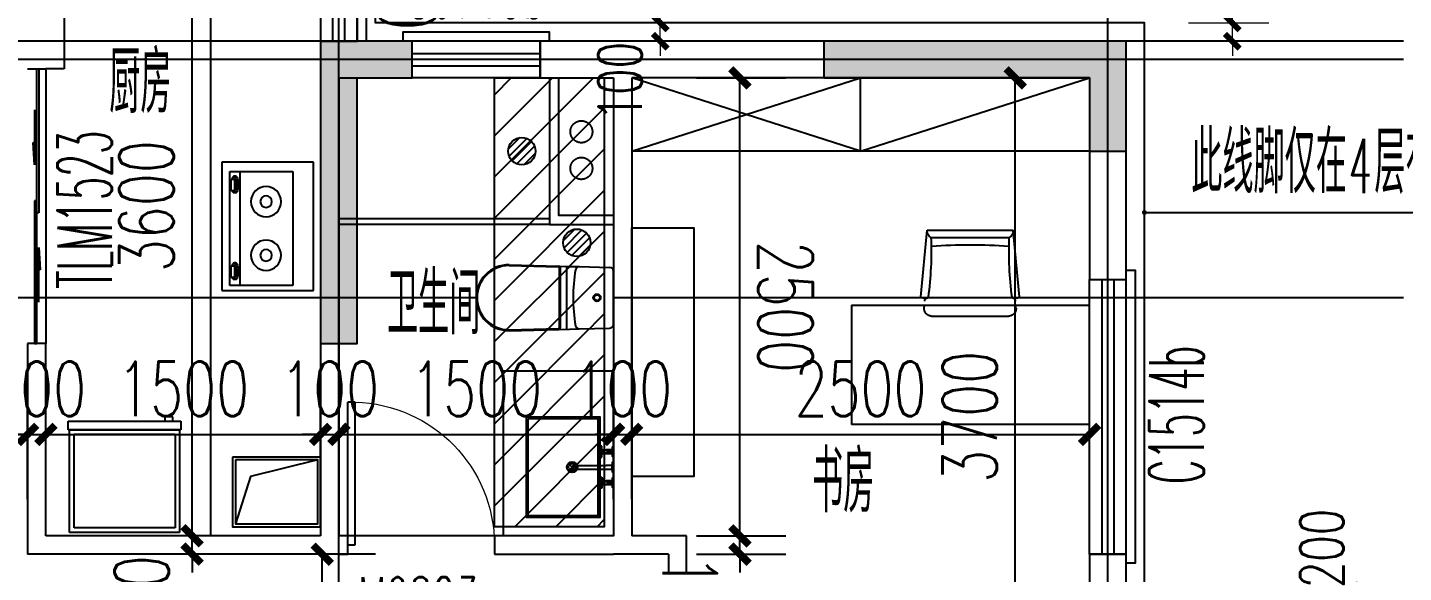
# Model space of a CAD drawing. Extents: x -129588 to 17450, y 1144 to 109436.
# Drawn here: x -2014 to 5501, y 80998 to 83973 of the extents above; entities that cross this region are included whole.
import ezdxf

# ---------------------------------------------------------------- set-up
doc = ezdxf.new("R2010")
doc.units = 0
doc.header["$LTSCALE"] = 1000
doc.header["$MEASUREMENT"] = 0
doc.linetypes.add('DASH', pattern=[0.35, 0.25, -0.1])
doc.linetypes.add('PS', pattern=[3200, 1500, -200, 1500])
for name, color, linetype, plot in [('A-area(算全面积)', 21, 'Continuous', False), ('A-area(算半面积)', 23, 'Continuous', False), ('A-FUR', 8, 'Continuous', False)]:
    doc.layers.add(name, color=color, linetype=linetype, plot=plot)
for name, color, linetype in [('A-Lvtry', 5, 'Continuous'), ('A-烟气道', 105, 'Continuous'), ('A-第三道尺寸线', 105, 'Continuous'), ('A-线脚看线', 9, 'Continuous'), ('A-降板区域', 251, 'Continuous'), ('DIM_LEAD', 3, 'Continuous'), ('DOTE', 16, 'Continuous'), ('NL', 5, 'Continuous'), ('PS', 6, 'PS'), ('PUB_HATCH', 8, 'Continuous'), ('PUB_TEXT', 7, 'Continuous'), ('WALL', 2, 'Continuous'), ('WINDOW', 4, 'Continuous'), ('WINDOW_TEXT', 7, 'Continuous'), ('剪力墙', 6, 'Continuous')]:
    doc.layers.add(name, color=color, linetype=linetype)
doc.layers.add('A-第四道尺寸线(线脚尺寸)', color=105, linetype='Continuous', lineweight=5)
doc.styles.add('_TCH_DIM', font='SIMPLEX.shx', dxfattribs={"width": 0.7, "bigfont": 'GBCBIG.shx'})
doc.styles.add('_TCH_DIM_T3', font='SIMPLEX.shx', dxfattribs={"width": 0.705882, "bigfont": 'GBCBIG.shx'})
doc.styles.add('_TCH_WINDOW', font='SIMPLEX.shx', dxfattribs={"width": 0.7, "height": 3.5, "bigfont": 'GBCBIG.shx'})
doc.styles.get("Standard").update_dxf_attribs({"font": 'gbenor.shx', "width": 0.7, "bigfont": 'gbcbig.shx'})
doc.dimstyles.new('_TCH_ARCH&&100', dxfattribs={"dimtxt": 297.5, "dimasz": 100, "dimexe": 250, "dimexo": 300, "dimgap": 100, "dimtad": 1, "dimdec": 0, "dimzin": 0, "dimdsep": 46, "dimtxsty": '_TCH_DIM_T3', "dimblk": 'ARCHTICK', "dimcen": 0.09, "dimclrt": 7, "dimazin": 2, "dimtfac": 1, "dimtdec": 0, "dimtix": 1, "dimtmove": 2, "dimatfit": 3, "dimfxl": 0, "dimtolj": 1, "dimtzin": 0, "dimarcsym": 0})
doc.dimstyles.new('_TCH_ARCH&&80', dxfattribs={"dimtxt": 238, "dimasz": 80, "dimexe": 200, "dimexo": 240, "dimgap": 80, "dimtad": 1, "dimdec": 0, "dimzin": 0, "dimdsep": 46, "dimtxsty": '_TCH_DIM_T3', "dimblk": 'ARCHTICK', "dimcen": 0.09, "dimclrt": 7, "dimazin": 2, "dimtfac": 1, "dimtdec": 0, "dimtix": 1, "dimtmove": 2, "dimatfit": 3, "dimfxl": 0, "dimtolj": 1, "dimtzin": 0, "dimarcsym": 0})

# ---------------------------------------------------------------- blocks, each defined once
blk = doc.blocks.new('zhouxianssceng0329')
at = {"layer": 'DOTE'}
for p, q in [((3886.3, 132089.9), (3886.3, 156469.4)), ((-313.7, 132089.9), (-313.7, 144298.2)), ((5501.3, 143298.2), (-44988.6, 143298.2)), ((5501.3, 143198.2), (-3313.7, 143198.2)), ((5501.3, 141898.2), (-10113.7, 141898.2))]:
    blk.add_line(p, q, dxfattribs=at)
blk = doc.blocks.new('jgjlq030328')
at = {"layer": 'PUB_HATCH'}
for points in [[(-246235, 16811.9), (-246735, 16811.9), (-246735, 15161.9), (-246535, 15161.9), (-246535, 16611.9), (-246235, 16611.9)], [(-242335, 16211.9), (-242335, 16811.9), (-243985, 16811.9), (-243985, 16611.9), (-242535, 16611.9), (-242535, 16211.9)]]:
    blk.add_hatch(color=256, dxfattribs=at).paths.add_polyline_path(points)
at = {"layer": '剪力墙'}
for points in [[(-246235, 16811.9), (-246735, 16811.9), (-246735, 15161.9), (-246535, 15161.9), (-246535, 16611.9), (-246235, 16611.9)], [(-242335, 16211.9), (-242335, 16811.9), (-243985, 16811.9), (-243985, 16611.9), (-242535, 16611.9), (-242535, 16211.9)]]:
    blk.add_lwpolyline(points, close=True, dxfattribs=at)
blk = doc.blocks.new('BX1')
at = {"layer": 'A-Lvtry'}
for p, q in [((-560, 8), (-607.7, 8)), ((-607.7, 8), (-607.7, -608)), ((-560, -608), (-560, 8)), ((0, 0), (-560, 0)), ((0, -600), (0, 0)), ((-560, 0), (-560, -600)), ((-24, -24), (-536, -24)), ((-536, -24), (-536, -576)), ((-24, -576), (-24, -24)), ((-631.1, -564.3), (-631.1, -520)), ((-631.1, -520), (-607.7, -520)), ((-607.7, -520), (-607.7, -564.3)), ((-607.7, -564.3), (-631.1, -564.3)), ((-560, -600), (0, -600)), ((-536, -576), (-24, -576)), ((-607.7, -608), (-560, -608))]:
    blk.add_line(p, q, dxfattribs=at)
blk = doc.blocks.new('zt1')
at = {"layer": 'A-Lvtry', "linetype": 'Continuous'}
for p, q in [((-700, 0), (0, 0)), ((-700, -500), (-700, 0)), ((0, 0), (0, -500)), ((0, -500), (-700, -500))]:
    blk.add_line(p, q, dxfattribs=at)
at = {"layer": 'A-Lvtry'}
for p, q in [((-673.5, -113.1), (-673.5, -455.5)), ((-50.7, -113.1), (-673.5, -113.1)), ((-50.7, -455.5), (-50.7, -113.1)), ((-673.5, -399.8), (-50.7, -399.8)), ((-640.9, -422.1), (-640.8, -433.8)), ((-565.7, -431.5), (-630.4, -431.5)), ((-630.4, -431.5), (-630.4, -448.2)), ((-630.4, -448.2), (-565.7, -448.2)), ((-565.7, -448.2), (-565.7, -431.5)), ((-549.1, -423.2), (-549.1, -433.7)), ((-167.9, -422.1), (-167.8, -433.8)), ((-157.4, -431.5), (-157.4, -448.2)), ((-92.7, -431.5), (-157.4, -431.5)), ((-157.4, -448.2), (-92.7, -448.2)), ((-92.7, -448.2), (-92.7, -431.5)), ((-76.1, -423.2), (-76.1, -433.7)), ((-673.5, -455.5), (-50.7, -455.5))]:
    blk.add_line(p, q, dxfattribs=at)
for points in [[(-549.1, -423.2, 0.259034), (-551, -419.8, 0.076276), (-562.5, -414.9, 0.036515), (-576.1, -412.4, 0.026615), (-594.9, -411.4, 0.026615), (-613.8, -412.4, 0.036515), (-627.3, -414.9, 0.076276), (-638.9, -419.8, 0.259034), (-640.8, -423.2, 0.078462), (-640.6, -424.5, 0.056762)], [(-549.1, -433.7, 0.259034), (-551, -430.3, 0.076276), (-562.5, -425.4, 0.036515), (-576.1, -422.9, 0.026615), (-594.9, -421.9, 0.026615), (-613.8, -422.9, 0.036515), (-627.3, -425.4, 0.076276), (-638.9, -430.3, 0.259034), (-640.8, -433.7, 0.259034), (-638.9, -437.2, 0.056762), (-630.4, -441.2, 0.036515)], [(-565.7, -442.9, 0.008736), (-562.5, -442.1, 0.076276), (-551, -437.2, 0.259034), (-549.1, -433.7, 0.259034)], [(-76.1, -423.2, 0.259034), (-78, -419.8, 0.076276), (-89.5, -414.9, 0.036515), (-103.1, -412.4, 0.026615), (-121.9, -411.4, 0.026615), (-140.8, -412.4, 0.036515), (-154.3, -414.9, 0.076276), (-165.9, -419.8, 0.259034), (-167.8, -423.2, 0.078462), (-167.6, -424.5, 0.056762)], [(-76.1, -433.7, 0.259034), (-78, -430.3, 0.076276), (-89.5, -425.4, 0.036515), (-103.1, -422.9, 0.026615), (-121.9, -421.9, 0.026615), (-140.8, -422.9, 0.036515), (-154.3, -425.4, 0.076276), (-165.9, -430.3, 0.259034), (-167.8, -433.7, 0.259034), (-165.9, -437.2, 0.056762), (-157.4, -441.2, 0.036515)], [(-92.7, -442.9, 0.008736), (-89.5, -442.1, 0.076276), (-78, -437.2, 0.259034), (-76.1, -433.7, 0.259034)]]:
    blk.add_lwpolyline(points, format="xyb", dxfattribs=at)
at = {"layer": 'A-Lvtry', "linetype": 'Continuous'}
for centre, radius in [((-508.4, -258.5), 82.5), ((-215.8, -258.5), 82.5), ((-508.4, -258.5), 31.6), ((-215.8, -258.5), 31.6)]:
    blk.add_circle(centre, radius, dxfattribs=at)
at = {"layer": 'A-Lvtry', "width": 0.8, "flags": 9}
for tag in ['YSIZE', 'XSIZE']:
    blk.add_attdef(tag, (-350, 0), '', height=0.5, dxfattribs=at)
blk = doc.blocks.new('A$C2EEA3612')
at = {"linetype": 'Continuous'}
for p, q in [((-180, 570), (-172.9, 299.7)), ((-175, 570.2), (-168, 299.8)), ((175, 570.2), (168, 299.8)), ((180, 570), (172.9, 299.7)), ((-172.9, 299.7), (-171.1, 240)), ((-171.6, 255), (171.6, 255)), ((-171.1, 240), (-169.5, 186.6)), ((-163, 295), (163, 295)), ((-163, 290), (163, 290)), ((171.1, 240), (169.5, 186.6)), ((172.9, 299.7), (171.1, 240)), ((-169.5, 186.6), (-165.6, 19.4)), ((169.5, 186.6), (165.6, 19.4)), ((-145.6, 0), (145.6, 0))]:
    blk.add_line(p, q, dxfattribs=at)
for radius in [20, 15]:
    blk.add_circle((0, 90), radius, dxfattribs=at)
for centre, radius, start, end in [((0, 570), 180, 0, 180), ((0, 570), 175, 0, 180), ((-163, 300), 10, 181.7534, 270), ((-163, 300), 5, 181.7534, 270), ((163, 300), 5, 270, 358.2466), ((163, 300), 10, 270, 358.2466), ((-149.5, 187.2), 20, 99.85566, 181.7534), ((0, -673.3), 893.4, 80.14434, 99.85566), ((149.5, 187.2), 20, 358.2466, 80.14434), ((-145.6, 20), 20, 181.7534, 270), ((145.6, 20), 20, 270, 358.2466)]:
    blk.add_arc(centre, radius, start, end, dxfattribs=at)
blk = doc.blocks.new('g3wr')
at = {"color": 251}
blk.add_wipeout([(92376.5, 176270.3), (92376.5, 176416), (92376.5, 176561.6), (92382.1, 176575.5), (92395.9, 176581.5), (92459.4, 176583.5), (92576.3, 176580.9), (92666.2, 176588.6), (92736.4, 176588), (92946.5, 176596), (92946.5, 176591), (93056.8, 176558.2), (93056.8, 176558.2), (93126.5, 176416), (93075.6, 176297.8), (92946.5, 176236), (92831.5, 176244.5), (92676.2, 176243), (92576.3, 176251), (92395.9, 176250.4)], dxfattribs=at)
at = {"xscale": -1, "rotation": 270}
blk.add_blockref('A$C2EEA3612', (92376.5, 176416), dxfattribs=at)
blk = doc.blocks.new('A$C12CE3BE6')
at = {"ltscale": 10}
for p, q in [((180, 469), (200, 469)), ((184.5, 442), (184.5, 469)), ((195.5, 442), (195.5, 469)), ((285.2, 469), (265.2, 469)), ((370, 469), (350, 469)), ((354.5, 442), (354.5, 469)), ((365.5, 442), (365.5, 469)), ((220, 412), (160, 412)), ((160, 412), (160, 405)), ((220, 405), (160, 405)), ((180, 412), (180, 435)), ((182.5, 422), (182.5, 442)), ((197.5, 442), (182.5, 442)), ((197.5, 422), (182.5, 422)), ((187, 412), (187, 422)), ((193, 412), (193, 422)), ((197.5, 422), (197.5, 442)), ((200, 412), (200, 435)), ((220, 405), (220, 412)), ((265.2, 260), (265.2, 435)), ((285.2, 260), (285.2, 435)), ((330, 412), (390, 412)), ((330, 405), (330, 412)), ((330, 405), (390, 405)), ((350, 412), (350, 435)), ((352.5, 422), (352.5, 442)), ((352.5, 442), (367.5, 442)), ((352.5, 422), (367.5, 422)), ((357, 412), (357, 422)), ((363, 412), (363, 422)), ((367.5, 422), (367.5, 442)), ((370, 412), (370, 435)), ((390, 412), (390, 405))]:
    blk.add_line(p, q, dxfattribs=at)
for p, q in [((260.9, 235.9), (289.1, 264.1)), ((260.9, 264.1), (289.1, 235.9))]:
    blk.add_line(p, q)
for points in [[(200, 435), (200, 469), (215, 469), (215, 475), (165, 475), (165, 469), (180, 469), (180, 435)], [(285.2, 435), (285.2, 469), (299.8, 469), (299.8, 475), (250.2, 475), (250.2, 469), (265.2, 469), (265.2, 435)], [(370, 435), (370, 469), (385, 469), (385, 475), (335, 475), (335, 469), (350, 469), (350, 435)]]:
    blk.add_lwpolyline(points, dxfattribs=at)
for points in [[(0, 0), (0, 400), (550, 400), (550, 0)], [(10, 10), (10, 390), (540, 390), (540, 10)]]:
    blk.add_lwpolyline(points, close=True)
for centre in [(190, 408.5), (360, 408.5)]:
    blk.add_circle(centre, 3.5, dxfattribs=at)
for radius in [29.1, 20]:
    blk.add_circle((275, 250), radius)
blk.add_arc((275.2, 260), 10, 180, 0, dxfattribs=at)
blk = doc.blocks.new('chair4')
at = {"linetype": 'DASH', "ltscale": 200}
for p, q in [((-426.4, 250.4), (-410.4, 248.9)), ((-470, 210.5), (-470, -210.5)), ((-426.4, -250.4), (-410.4, -248.9))]:
    blk.add_line(p, q, dxfattribs=at)
at = {"ltscale": 20}
for p, q in [((-388.8, 247), (-371.7, 245.5)), ((-364.8, 269), (0, 234.3)), ((0, 234.3), (0, -234.3)), ((-40, 213.8), (-40, -213.8)), ((-388.8, -247), (-371.7, -245.5)), ((-364.8, -269), (0, -234.3))]:
    blk.add_line(p, q, dxfattribs=at)
at = {"linetype": 'DASH', "ltscale": 200, "extrusion": (0, 0, -1)}
for centre, start_param, end_param in [((-430, 210.5), 3.926991, 5.586837), ((-430, -210.5), 2.267145, 3.926991)]:
    blk.add_ellipse(centre, major_axis=(28.3, 28.3), ratio=1, start_param=start_param, end_param=end_param, dxfattribs=at)
at = {"ltscale": 20, "extrusion": (0, 0, -1)}
for centre, major_axis, ratio, start_param, end_param in [((-365.9, 237.3), (5.66, -5.66), 1, 0.914477, 2.702691), ((-440.3, 264.1), (50.3, 50.3), 1, 0.774487, 1.131895), ((-365.2, 265), (2.83, 2.83), 1, 3.91608, 5.586837), ((-124.5, 1886.5), (-1792.2, 85), 0.932857, 4.621064, 4.803714), ((-6.5, 197.7), (26.3, 26.3), 1, 4.375488, 5.671939), ((-2032.8, -2.5), (-3, 2384.1), 0.819086, 1.481782, 1.659811), ((-124.5, -1886.5), (1792.2, 85), 0.932857, 4.621064, 4.803714), ((-6.5, -197.7), (26.3, 26.3), 1, 2.182042, 3.478494), ((-365.9, -237.3), (5.66, 5.66), 1, 3.580494, 5.368708), ((-440.3, -264.1), (50.3, -50.3), 1, -1.131895, -0.774487), ((-365.2, -265), (2.83, -2.83), 1, 0.696349, 2.367105)]:
    blk.add_ellipse(centre, major_axis=major_axis, ratio=ratio, start_param=start_param, end_param=end_param, dxfattribs=at)
blk = doc.blocks.new('$TCHSYS$WIN2D')
for p, q in [((-0.5, 0.5), (0.5, 0.5)), ((-0.5, 0.5), (-0.5, -0.5)), ((0.5, 0.5), (0.5, -0.5)), ((0.5, 0.1667), (-0.5, 0.1667)), ((0.5, -0.1667), (-0.5, -0.1667)), ((-0.5, -0.5), (0.5, -0.5))]:
    blk.add_line(p, q)
blk = doc.blocks.new('$DorLib2D$00000001')
for p, q in [((0.45, 0.975), (0.5, 0.975)), ((0.45, 0), (0.45, 0.975)), ((0.5, 0), (0.5, 0.975)), ((0.5, 0), (0.45, 0))]:
    blk.add_line(p, q)
at = {"lineweight": 13}
blk.add_arc((0.475, 0), 0.975, 91.46928, 180, dxfattribs=at)
blk = doc.blocks.new('$DorLib2D$00000131')
at = {"color": 0, "linetype": 'Continuous'}
for p, q in [((0.15, 0.125), (0.2319, 0.1973)), ((0.2319, 0.1973), (0.2319, 0.125)), ((-0.5, 0.125), (-0.5, 0)), ((0.0192, 0.125), (-0.5, 0.125)), ((0.0192, 0), (0.0192, 0.125)), ((0.35, 0.125), (0.15, 0.125)), ((-0.5, 0), (0.0192, 0)), ((-0.024, 0), (0.5, 0)), ((-0.024, -0.125), (-0.024, 0)), ((0.5, 0), (0.5, -0.125)), ((-0.35, -0.125), (-0.15, -0.125)), ((-0.2319, -0.1973), (-0.2319, -0.125)), ((-0.15, -0.125), (-0.2319, -0.1973)), ((0.5, -0.125), (-0.024, -0.125))]:
    blk.add_line(p, q, dxfattribs=at)
blk = doc.blocks.new('_ArchTick')
at = {"color": 0, "linetype": 'ByBlock', "const_width": 0.4}
blk.add_lwpolyline([(-0.5, -0.5), (0.5, 0.5)], dxfattribs=at)
blk = doc.blocks.new('*D1066')
at = {"layer": 'A-第三道尺寸线', "color": 0, "lineweight": -2, "transparency": 16777216}
for p, q in [((90662, 166534.8), (90121.7, 166534.8)), ((90371.7, 165434.8), (90371.7, 166534.8)), ((90662, 165434.8), (90121.7, 165434.8))]:
    blk.add_line(p, q, dxfattribs=at)
at = {"layer": 'Defpoints', "color": 0, "transparency": 16777216}
for p in [(90371.7, 166534.8), (90962, 166534.8), (90962, 165434.8)]:
    blk.add_point(p, dxfattribs=at)
at = {"layer": 'A-第三道尺寸线', "color": 0, "lineweight": -2, "transparency": 16777216, "xscale": 100, "yscale": 100, "zscale": 100}
for p, rotation in [((90371.7, 166534.8), 90), ((90371.7, 165434.8), 270)]:
    blk.add_blockref('_ArchTick', p, dxfattribs=dict(at, rotation=rotation))
at = {"layer": 'A-第三道尺寸线', "color": 7, "transparency": 16777216, "insert": (90123, 165984.8), "char_height": 297.5, "attachment_point": 5, "rotation": 90, "style": '_TCH_DIM_T3'}
blk.add_mtext('\\A1;1100', dxfattribs=at)
blk = doc.blocks.new('*D1072')
at = {"layer": 'A-第三道尺寸线', "color": 0, "lineweight": -2, "transparency": 16777216}
for p, q in [((92062, 166834.8), (92062, 167438.6)), ((94562, 166834.8), (94562, 167438.6)), ((92062, 167188.6), (94562, 167188.6))]:
    blk.add_line(p, q, dxfattribs=at)
at = {"layer": 'Defpoints', "color": 0, "transparency": 16777216}
for p in [(94562, 167188.6), (92062, 166534.8), (94562, 166534.8)]:
    blk.add_point(p, dxfattribs=at)
at = {"layer": 'A-第三道尺寸线', "color": 0, "lineweight": -2, "transparency": 16777216, "xscale": 100, "yscale": 100, "zscale": 100, "rotation": 180}
blk.add_blockref('_ArchTick', (92062, 167188.6), dxfattribs=at)
at = {"layer": 'A-第三道尺寸线', "color": 0, "lineweight": -2, "transparency": 16777216, "xscale": 100, "yscale": 100, "zscale": 100}
blk.add_blockref('_ArchTick', (94562, 167188.6), dxfattribs=at)
at = {"layer": 'A-第三道尺寸线', "color": 7, "transparency": 16777216, "insert": (93312, 167437.3), "char_height": 297.5, "attachment_point": 5, "style": '_TCH_DIM_T3'}
blk.add_mtext('\\A1;2500', dxfattribs=at)
blk = doc.blocks.new('*D1073')
at = {"layer": 'A-第三道尺寸线', "color": 0, "lineweight": -2, "transparency": 16777216}
for p, q in [((91962, 166834.8), (91962, 167438.6)), ((92062, 166834.8), (92062, 167438.6)), ((91962, 167188.6), (91862, 167188.6)), ((91962, 167188.6), (92062, 167188.6)), ((92062, 167188.6), (92162, 167188.6))]:
    blk.add_line(p, q, dxfattribs=at)
at = {"layer": 'Defpoints', "color": 0, "transparency": 16777216}
for p in [(92062, 167188.6), (91962, 166534.8), (92062, 166534.8)]:
    blk.add_point(p, dxfattribs=at)
at = {"layer": 'A-第三道尺寸线', "color": 0, "lineweight": -2, "transparency": 16777216, "xscale": 100, "yscale": 100, "zscale": 100}
blk.add_blockref('_ArchTick', (91962, 167188.6), dxfattribs=at)
at = {"layer": 'A-第三道尺寸线', "color": 0, "lineweight": -2, "transparency": 16777216, "xscale": 100, "yscale": 100, "zscale": 100, "rotation": 180}
blk.add_blockref('_ArchTick', (92062, 167188.6), dxfattribs=at)
at = {"layer": 'A-第三道尺寸线', "color": 7, "transparency": 16777216, "insert": (92012, 167437.3), "char_height": 297.5, "attachment_point": 5, "style": '_TCH_DIM_T3'}
blk.add_mtext('\\A1;100', dxfattribs=at)
blk = doc.blocks.new('*D1074')
at = {"layer": 'A-第三道尺寸线', "color": 0, "lineweight": -2, "transparency": 16777216}
for p, q in [((90462, 166834.8), (90462, 167438.6)), ((91962, 166834.8), (91962, 167438.6)), ((90462, 167188.6), (91962, 167188.6))]:
    blk.add_line(p, q, dxfattribs=at)
at = {"layer": 'Defpoints', "color": 0, "transparency": 16777216}
for p in [(91962, 167188.6), (90462, 166534.8), (91962, 166534.8)]:
    blk.add_point(p, dxfattribs=at)
at = {"layer": 'A-第三道尺寸线', "color": 0, "lineweight": -2, "transparency": 16777216, "xscale": 100, "yscale": 100, "zscale": 100, "rotation": 180}
blk.add_blockref('_ArchTick', (90462, 167188.6), dxfattribs=at)
at = {"layer": 'A-第三道尺寸线', "color": 0, "lineweight": -2, "transparency": 16777216, "xscale": 100, "yscale": 100, "zscale": 100}
blk.add_blockref('_ArchTick', (91962, 167188.6), dxfattribs=at)
at = {"layer": 'A-第三道尺寸线', "color": 7, "transparency": 16777216, "insert": (91212, 167437.3), "char_height": 297.5, "attachment_point": 5, "style": '_TCH_DIM_T3'}
blk.add_mtext('\\A1;1500', dxfattribs=at)
blk = doc.blocks.new('*D1075')
at = {"layer": 'A-第三道尺寸线', "color": 0, "lineweight": -2, "transparency": 16777216}
for p, q in [((90362, 166834.8), (90362, 167438.6)), ((90462, 166834.8), (90462, 167438.6)), ((90362, 167188.6), (90262, 167188.6)), ((90362, 167188.6), (90462, 167188.6)), ((90462, 167188.6), (90562, 167188.6))]:
    blk.add_line(p, q, dxfattribs=at)
at = {"layer": 'Defpoints', "color": 0, "transparency": 16777216}
for p in [(90462, 167188.6), (90362, 166534.8), (90462, 166534.8)]:
    blk.add_point(p, dxfattribs=at)
at = {"layer": 'A-第三道尺寸线', "color": 0, "lineweight": -2, "transparency": 16777216, "xscale": 100, "yscale": 100, "zscale": 100}
blk.add_blockref('_ArchTick', (90362, 167188.6), dxfattribs=at)
at = {"layer": 'A-第三道尺寸线', "color": 0, "lineweight": -2, "transparency": 16777216, "xscale": 100, "yscale": 100, "zscale": 100, "rotation": 180}
blk.add_blockref('_ArchTick', (90462, 167188.6), dxfattribs=at)
at = {"layer": 'A-第三道尺寸线', "color": 7, "transparency": 16777216, "insert": (90412, 167437.3), "char_height": 297.5, "attachment_point": 5, "style": '_TCH_DIM_T3'}
blk.add_mtext('\\A1;100', dxfattribs=at)
blk = doc.blocks.new('*D1076')
at = {"layer": 'A-第三道尺寸线', "color": 0, "lineweight": -2, "transparency": 16777216}
for p, q in [((88862, 166834.8), (88862, 167438.6)), ((90362, 166834.8), (90362, 167438.6)), ((88862, 167188.6), (90362, 167188.6))]:
    blk.add_line(p, q, dxfattribs=at)
at = {"layer": 'Defpoints', "color": 0, "transparency": 16777216}
for p in [(90362, 167188.6), (88862, 166534.8), (90362, 166534.8)]:
    blk.add_point(p, dxfattribs=at)
at = {"layer": 'A-第三道尺寸线', "color": 0, "lineweight": -2, "transparency": 16777216, "xscale": 100, "yscale": 100, "zscale": 100, "rotation": 180}
blk.add_blockref('_ArchTick', (88862, 167188.6), dxfattribs=at)
at = {"layer": 'A-第三道尺寸线', "color": 0, "lineweight": -2, "transparency": 16777216, "xscale": 100, "yscale": 100, "zscale": 100}
blk.add_blockref('_ArchTick', (90362, 167188.6), dxfattribs=at)
at = {"layer": 'A-第三道尺寸线', "color": 7, "transparency": 16777216, "insert": (89612, 167437.3), "char_height": 297.5, "attachment_point": 5, "style": '_TCH_DIM_T3'}
blk.add_mtext('\\A1;1500', dxfattribs=at)
blk = doc.blocks.new('*D1077')
at = {"layer": 'A-第三道尺寸线', "color": 0, "lineweight": -2, "transparency": 16777216}
for p, q in [((88762, 166834.8), (88762, 167438.6)), ((88862, 166834.8), (88862, 167438.6)), ((88762, 167188.6), (88662, 167188.6)), ((88762, 167188.6), (88862, 167188.6)), ((88862, 167188.6), (88962, 167188.6))]:
    blk.add_line(p, q, dxfattribs=at)
at = {"layer": 'Defpoints', "color": 0, "transparency": 16777216}
for p in [(88862, 167188.6), (88762, 166534.8), (88862, 166534.8)]:
    blk.add_point(p, dxfattribs=at)
at = {"layer": 'A-第三道尺寸线', "color": 0, "lineweight": -2, "transparency": 16777216, "xscale": 100, "yscale": 100, "zscale": 100}
blk.add_blockref('_ArchTick', (88762, 167188.6), dxfattribs=at)
at = {"layer": 'A-第三道尺寸线', "color": 0, "lineweight": -2, "transparency": 16777216, "xscale": 100, "yscale": 100, "zscale": 100, "rotation": 180}
blk.add_blockref('_ArchTick', (88862, 167188.6), dxfattribs=at)
at = {"layer": 'A-第三道尺寸线', "color": 7, "transparency": 16777216, "insert": (88812, 167437.3), "char_height": 297.5, "attachment_point": 5, "style": '_TCH_DIM_T3'}
blk.add_mtext('\\A1;100', dxfattribs=at)
blk = doc.blocks.new('*D1078')
at = {"layer": 'A-第三道尺寸线', "color": 0, "lineweight": -2, "transparency": 16777216}
for p, q in [((87562, 166834.8), (87562, 167438.6)), ((88762, 166834.8), (88762, 167438.6)), ((87562, 167188.6), (88762, 167188.6))]:
    blk.add_line(p, q, dxfattribs=at)
at = {"layer": 'Defpoints', "color": 0, "transparency": 16777216}
for p in [(88762, 167188.6), (87562, 166534.8), (88762, 166534.8)]:
    blk.add_point(p, dxfattribs=at)
at = {"layer": 'A-第三道尺寸线', "color": 0, "lineweight": -2, "transparency": 16777216, "xscale": 100, "yscale": 100, "zscale": 100, "rotation": 180}
blk.add_blockref('_ArchTick', (87562, 167188.6), dxfattribs=at)
at = {"layer": 'A-第三道尺寸线', "color": 0, "lineweight": -2, "transparency": 16777216, "xscale": 100, "yscale": 100, "zscale": 100}
blk.add_blockref('_ArchTick', (88762, 167188.6), dxfattribs=at)
at = {"layer": 'A-第三道尺寸线', "color": 7, "transparency": 16777216, "insert": (88162, 167437.3), "char_height": 297.5, "attachment_point": 5, "style": '_TCH_DIM_T3'}
blk.add_mtext('\\A1;1200', dxfattribs=at)
blk = doc.blocks.new('*D1079')
at = {"layer": 'A-第三道尺寸线', "color": 0, "lineweight": -2, "transparency": 16777216}
for p, q in [((90062, 170234.8), (89410.7, 170234.8)), ((89660.7, 166634.8), (89660.7, 170234.8)), ((90062, 166634.8), (89410.7, 166634.8))]:
    blk.add_line(p, q, dxfattribs=at)
at = {"layer": 'Defpoints', "color": 0, "transparency": 16777216}
for p in [(89660.7, 170234.8), (90362, 170234.8), (90362, 166634.8)]:
    blk.add_point(p, dxfattribs=at)
at = {"layer": 'A-第三道尺寸线', "color": 0, "lineweight": -2, "transparency": 16777216, "xscale": 100, "yscale": 100, "zscale": 100}
for p, rotation in [((89660.7, 170234.8), 90), ((89660.7, 166634.8), 270)]:
    blk.add_blockref('_ArchTick', p, dxfattribs=dict(at, rotation=rotation))
at = {"layer": 'A-第三道尺寸线', "color": 7, "transparency": 16777216, "insert": (89412, 168434.8), "char_height": 297.5, "attachment_point": 5, "rotation": 90, "style": '_TCH_DIM_T3'}
blk.add_mtext('\\A1;3600', dxfattribs=at)
blk = doc.blocks.new('*D1080')
at = {"layer": 'A-第三道尺寸线', "color": 0, "lineweight": -2, "transparency": 16777216}
for p, q in [((89660.7, 166634.8), (89660.7, 166734.8)), ((90062, 166634.8), (89410.7, 166634.8)), ((89660.7, 166534.8), (89660.7, 166634.8)), ((90062, 166534.8), (89410.7, 166534.8)), ((89660.7, 166534.8), (89660.7, 166434.8))]:
    blk.add_line(p, q, dxfattribs=at)
at = {"layer": 'Defpoints', "color": 0, "transparency": 16777216}
for p in [(89660.7, 166634.8), (90362, 166634.8), (90362, 166534.8)]:
    blk.add_point(p, dxfattribs=at)
at = {"layer": 'A-第三道尺寸线', "color": 0, "lineweight": -2, "transparency": 16777216, "xscale": 100, "yscale": 100, "zscale": 100}
for p, rotation in [((89660.7, 166634.8), 270), ((89660.7, 166534.8), 90)]:
    blk.add_blockref('_ArchTick', p, dxfattribs=dict(at, rotation=rotation))
at = {"layer": 'A-第三道尺寸线', "color": 7, "transparency": 16777216, "insert": (89385.7, 166259.8), "char_height": 297.5, "attachment_point": 5, "rotation": 90, "style": '_TCH_DIM_T3'}
blk.add_mtext('\\A1;100', dxfattribs=at)
blk = doc.blocks.new('*D1088')
at = {"layer": 'A-第三道尺寸线', "color": 0, "lineweight": -2, "transparency": 16777216}
for p, q in [((94439, 169134.8), (93906.7, 169134.8)), ((94156.7, 165434.8), (94156.7, 169134.8)), ((94439, 165434.8), (93906.7, 165434.8))]:
    blk.add_line(p, q, dxfattribs=at)
at = {"layer": 'Defpoints', "color": 0, "transparency": 16777216}
for p in [(94156.7, 169134.8), (94739, 169134.8), (94739, 165434.8)]:
    blk.add_point(p, dxfattribs=at)
at = {"layer": 'A-第三道尺寸线', "color": 0, "lineweight": -2, "transparency": 16777216, "xscale": 100, "yscale": 100, "zscale": 100}
for p, rotation in [((94156.7, 169134.8), 90), ((94156.7, 165434.8), 270)]:
    blk.add_blockref('_ArchTick', p, dxfattribs=dict(at, rotation=rotation))
at = {"layer": 'A-第三道尺寸线', "color": 7, "transparency": 16777216, "insert": (93908, 167284.8), "char_height": 297.5, "attachment_point": 5, "rotation": 90, "style": '_TCH_DIM_T3'}
blk.add_mtext('\\A1;3700', dxfattribs=at)
blk = doc.blocks.new('*D1089')
at = {"layer": 'A-第三道尺寸线', "color": 0, "lineweight": -2, "transparency": 16777216}
for p, q in [((92414.9, 169134.8), (92903.1, 169134.8)), ((92653.2, 166634.8), (92653.1, 169134.8)), ((92415, 166634.8), (92903.2, 166634.8))]:
    blk.add_line(p, q, dxfattribs=at)
at = {"layer": 'Defpoints', "color": 0, "transparency": 16777216}
for p in [(92114.9, 169134.8), (92653.1, 169134.8), (92115, 166634.8)]:
    blk.add_point(p, dxfattribs=at)
at = {"layer": 'A-第三道尺寸线', "color": 0, "lineweight": -2, "transparency": 16777216, "xscale": 100, "yscale": 100, "zscale": 100}
for p, rotation in [((92653.1, 169134.8), 90.0034833089943), ((92653.2, 166634.8), 270.0034833089943)]:
    blk.add_blockref('_ArchTick', p, dxfattribs=dict(at, rotation=rotation))
at = {"layer": 'A-第三道尺寸线', "color": 7, "transparency": 16777216, "insert": (92901.9, 167884.8), "char_height": 297.5, "attachment_point": 5, "rotation": 270.00348, "style": '_TCH_DIM_T3'}
blk.add_mtext('\\A1;2500', dxfattribs=at)
blk = doc.blocks.new('*D1090')
at = {"layer": 'A-第三道尺寸线', "color": 0, "lineweight": -2, "transparency": 16777216}
for p, q in [((92653.2, 166634.8), (92653.2, 166734.8)), ((92415, 166634.8), (92903.2, 166634.8)), ((92653.3, 166534.8), (92653.2, 166634.8)), ((92415, 166534.8), (92903.3, 166534.8)), ((92653.3, 166534.8), (92653.3, 166434.8))]:
    blk.add_line(p, q, dxfattribs=at)
at = {"layer": 'Defpoints', "color": 0, "transparency": 16777216}
for p in [(92115, 166634.8), (92653.2, 166634.8), (92115, 166534.8)]:
    blk.add_point(p, dxfattribs=at)
at = {"layer": 'A-第三道尺寸线', "color": 0, "lineweight": -2, "transparency": 16777216, "xscale": 100, "yscale": 100, "zscale": 100}
for p, rotation in [((92653.2, 166634.8), 270.0034833089966), ((92653.3, 166534.8), 90.00348330899659)]:
    blk.add_blockref('_ArchTick', p, dxfattribs=dict(at, rotation=rotation))
at = {"layer": 'A-第三道尺寸线', "color": 7, "transparency": 16777216, "insert": (92378.3, 166259.8), "char_height": 297.5, "attachment_point": 5, "rotation": 270.00348, "style": '_TCH_DIM_T3'}
blk.add_mtext('\\A1;100', dxfattribs=at)
blk = doc.blocks.new('ssxianjiao0329')
at = {"layer": 'A-线脚看线'}
for points in [[(-163.7, 144198.2), (-163.7, 143298.2)], [(836.3, 143298.2), (836.3, 143348.2), (36.3, 143348.2), (36.3, 143298.2)], [(3986.3, 142048.2), (4036.3, 142048.2), (4036.3, 140448.2), (3986.3, 140448.2)]]:
    blk.add_lwpolyline(points, dxfattribs=at)
blk = doc.blocks.new('*D1552')
at = {"layer": 'A-第四道尺寸线(线脚尺寸)', "color": 0, "lineweight": -2, "transparency": 16777216}
for p, q in [((5026.3, 80898.2), (5475.6, 80898.2)), ((5275.6, 80698.2), (5275.6, 80898.2)), ((5026.3, 80698.2), (5475.6, 80698.2))]:
    blk.add_line(p, q, dxfattribs=at)
at = {"layer": 'Defpoints', "color": 0, "transparency": 16777216}
for p in [(4786.3, 80898.2), (5275.6, 80898.2), (4786.3, 80698.2)]:
    blk.add_point(p, dxfattribs=at)
at = {"layer": 'A-第四道尺寸线(线脚尺寸)', "color": 0, "lineweight": -2, "transparency": 16777216, "xscale": 80, "yscale": 80, "zscale": 80}
for p, rotation in [((5275.6, 80898.2), 90), ((5275.6, 80698.2), 270)]:
    blk.add_blockref('_ArchTick', p, dxfattribs=dict(at, rotation=rotation))
at = {"layer": 'A-第四道尺寸线(线脚尺寸)', "color": 7, "transparency": 16777216, "insert": (5055.6, 81129.4), "char_height": 238, "attachment_point": 5, "rotation": 90, "style": '_TCH_DIM_T3'}
blk.add_mtext('\\A1;200', dxfattribs=at)
blk = doc.blocks.new('*D1553')
at = {"layer": 'A-第四道尺寸线(线脚尺寸)', "color": 0, "lineweight": -2, "transparency": 16777216}
for p, q in [((4566.6, 83998.2), (4566.6, 84078.2)), ((4326.3, 83998.2), (4766.6, 83998.2)), ((4566.6, 83898.2), (4566.6, 83998.2)), ((4326.3, 83898.2), (4766.6, 83898.2)), ((4566.6, 83898.2), (4566.6, 83818.2))]:
    blk.add_line(p, q, dxfattribs=at)
at = {"layer": 'Defpoints', "color": 0, "transparency": 16777216}
for p in [(4086.3, 83998.2), (4566.6, 83998.2), (4086.3, 83898.2)]:
    blk.add_point(p, dxfattribs=at)
at = {"layer": 'A-第四道尺寸线(线脚尺寸)', "color": 0, "lineweight": -2, "transparency": 16777216, "xscale": 80, "yscale": 80, "zscale": 80}
for p, rotation in [((4566.6, 83998.2), 270), ((4566.6, 83898.2), 90)]:
    blk.add_blockref('_ArchTick', p, dxfattribs=dict(at, rotation=rotation))
at = {"layer": 'A-第四道尺寸线(线脚尺寸)', "color": 7, "transparency": 16777216, "insert": (4346.6, 84218.2), "char_height": 238, "attachment_point": 5, "rotation": 90, "style": '_TCH_DIM_T3'}
blk.add_mtext('\\A1;100', dxfattribs=at)
blk = doc.blocks.new('*D1557')
at = {"layer": 'A-第四道尺寸线(线脚尺寸)', "color": 0, "lineweight": -2, "transparency": 16777216}
for p, q in [((1226.3, 84698.2), (1642.3, 84698.2)), ((1442.3, 83998.2), (1442.3, 84698.2)), ((1226.3, 83998.2), (1642.3, 83998.2))]:
    blk.add_line(p, q, dxfattribs=at)
at = {"layer": 'Defpoints', "color": 0, "transparency": 16777216}
for p in [(986.3, 84698.2), (1442.3, 84698.2), (986.3, 83998.2)]:
    blk.add_point(p, dxfattribs=at)
at = {"layer": 'A-第四道尺寸线(线脚尺寸)', "color": 0, "lineweight": -2, "transparency": 16777216, "xscale": 80, "yscale": 80, "zscale": 80}
for p, rotation in [((1442.3, 84698.2), 90), ((1442.3, 83998.2), 270)]:
    blk.add_blockref('_ArchTick', p, dxfattribs=dict(at, rotation=rotation))
at = {"layer": 'A-第四道尺寸线(线脚尺寸)', "color": 7, "transparency": 16777216, "insert": (1243.3, 84348.2), "char_height": 238, "attachment_point": 5, "rotation": 90, "style": '_TCH_DIM_T3'}
blk.add_mtext('\\A1;700', dxfattribs=at)
blk = doc.blocks.new('*D1558')
at = {"layer": 'A-第四道尺寸线(线脚尺寸)', "color": 0, "lineweight": -2, "transparency": 16777216}
for p, q in [((1442.3, 83998.2), (1442.3, 84078.2)), ((1226.3, 83998.2), (1642.3, 83998.2)), ((1442.3, 83898.2), (1442.3, 83998.2)), ((1226.3, 83898.2), (1642.3, 83898.2)), ((1442.3, 83898.2), (1442.3, 83818.2))]:
    blk.add_line(p, q, dxfattribs=at)
at = {"layer": 'Defpoints', "color": 0, "transparency": 16777216}
for p in [(986.3, 83998.2), (1442.3, 83998.2), (986.3, 83898.2)]:
    blk.add_point(p, dxfattribs=at)
at = {"layer": 'A-第四道尺寸线(线脚尺寸)', "color": 0, "lineweight": -2, "transparency": 16777216, "xscale": 80, "yscale": 80, "zscale": 80}
for p, rotation in [((1442.3, 83998.2), 270), ((1442.3, 83898.2), 90)]:
    blk.add_blockref('_ArchTick', p, dxfattribs=dict(at, rotation=rotation))
at = {"layer": 'A-第四道尺寸线(线脚尺寸)', "color": 7, "transparency": 16777216, "insert": (1222.3, 83678.2), "char_height": 238, "attachment_point": 5, "rotation": 90, "style": '_TCH_DIM_T3'}
blk.add_mtext('\\A1;100', dxfattribs=at)
blk = doc.blocks.new('_LV13')
at = {"color": 0}
for p, q in [((-0.071, 0.495), (-0.495, 0.071)), ((0.183, 0.465), (-0.465, -0.183)), ((0.354, 0.354), (-0.354, -0.354)), ((0.465, 0.183), (-0.183, -0.465)), ((0.495, -0.071), (0.071, -0.495))]:
    blk.add_line(p, q, dxfattribs=at)
blk.add_circle((0, 0), 0.5)
blk = doc.blocks.new('jfdsajkjke50505')
at = {"layer": 'NL', "ltscale": 0.5, "extrusion": (0, 0, -1), "xscale": -150, "yscale": 150, "zscale": -150}
for p in [(93101.1, 53829.8), (92801.1, 53329.8)]:
    blk.add_blockref('_LV13', p, dxfattribs=at)
blk = doc.blocks.new('a5huxing0323')
at = {"layer": 'A-FUR'}
for p, q in [((92061.9, 168734.8), (93312, 169134.8)), ((93312, 168734.8), (92061.9, 169134.8)), ((93312, 168734.8), (93312, 169134.8)), ((93312, 168734.8), (94562, 169134.8)), ((93312, 168734.8), (92061.9, 168734.8)), ((94562, 168734.8), (93312, 168734.8)), ((93262, 167893.5), (94562, 167893.5)), ((93262, 167893.5), (93262, 167243.5)), ((94562, 167243.5), (93262, 167243.5))]:
    blk.add_line(p, q, dxfattribs=at)
blk.add_lwpolyline([(92062, 168315.9), (92401.7, 168315.9), (92401.7, 166958.9), (92062, 166958.9)], close=True, dxfattribs=at)
at = {"layer": 'A-Lvtry'}
for points in [[(88962.3, 169634.8), (89762, 169634.8), (89762, 166634.8)], [(91612, 168364.8), (90462, 168364.8)], [(91612, 168334.8), (90462, 168334.8)]]:
    blk.add_lwpolyline(points, dxfattribs=at)
blk.add_lwpolyline([(91362, 167534.8), (91962, 167534.8), (91962, 166634.8), (91362, 166634.8)], close=True, dxfattribs=at)
at = {"layer": 'A-烟气道'}
for points in [[(89882, 167064.8), (89882, 166684.8), (90362, 166684.8), (90362, 167064.8)], [(89897, 167049.8), (89897, 166699.8), (90347, 166699.8), (90347, 167049.8)]]:
    blk.add_lwpolyline(points, close=True, dxfattribs=at)
blk.add_lwpolyline([(90347, 167049.8), (89979.8, 166959.1), (89897, 166699.8)], dxfattribs=at)
at = {"layer": 'PS', "ltscale": 0.5}
for centre in [(91787, 168840.8), (91787, 168640.8)]:
    blk.add_circle(centre, 60, dxfattribs=at)
at = {"layer": 'WALL'}
for p, q in [((88962, 170234.8), (88962, 169184.8)), ((90562, 169334.8), (90362, 169334.8)), ((90362, 169334.8), (90362, 169234.8)), ((90862, 169334.8), (90562, 169334.8)), ((90862, 169134.8), (90862, 169334.8)), ((91962, 169334.8), (91562, 169334.8)), ((91562, 169334.8), (91562, 169134.8)), ((94762, 169334.8), (91962, 169334.8)), ((94762, 168034.8), (94762, 169334.8)), ((88762, 169184.8), (88862, 169184.8)), ((88962, 169184.8), (88862, 169184.8)), ((90362, 169234.8), (90362, 166634.8)), ((90462, 169134.8), (90462, 166634.8)), ((90462, 169134.8), (90862, 169134.8)), ((91562, 169134.8), (91962, 169134.8)), ((94562, 169134.8), (92062, 169134.8)), ((92062, 169134.8), (92062, 166634.8)), ((94562, 169134.8), (94562, 168034.8)), ((94562, 168034.8), (94762, 168034.8)), ((88862, 167684.8), (88762, 167684.8)), ((88762, 167684.8), (88762, 166534.8)), ((88862, 166634.8), (88862, 167684.8)), ((90362, 166634.8), (88862, 166634.8)), ((90512, 166634.8), (90462, 166634.8)), ((90512, 166534.8), (90512, 166634.8)), ((91962, 166634.8), (91312, 166634.8)), ((91312, 166634.8), (91312, 166534.8)), ((92362, 166634.8), (92062, 166634.8)), ((92362, 166434.8), (92362, 166634.8)), ((90462, 166534.8), (88762, 166534.8)), ((90462, 166534.8), (90512, 166534.8)), ((91312, 166534.8), (91962, 166534.8)), ((92262, 166534.8), (91962, 166534.8)), ((92262, 166534.8), (92262, 166434.8)), ((94762, 166534.8), (94562, 166534.8)), ((94562, 166534.8), (94562, 165934.8)), ((94762, 166034.8), (94762, 166534.8)), ((92262, 166434.8), (92362, 166434.8))]:
    blk.add_line(p, q, dxfattribs=at)
for points in [[(91612, 169134.8), (91612, 168334.8), (91962, 168334.8)], [(91662, 169134.8), (91662, 168384.8), (91962, 168384.8)]]:
    blk.add_lwpolyline(points, dxfattribs=at)
at = {"layer": 'WINDOW'}
for p, q in [((88862, 169184.8), (88862, 167684.8)), ((91312, 166634.8), (90512, 166634.8))]:
    blk.add_line(p, q, dxfattribs=at)
at = {"layer": 'A-FUR', "extrusion": (0, 0, -1), "xscale": -1, "zscale": -1, "rotation": 270}
blk.add_blockref('chair4', (-93910.3, 168304.4), dxfattribs=at)
at = {"layer": 'A-Lvtry', "extrusion": (1.08889e-08, 3.92285e-11, 1), "xscale": -1.00000000000001}
for name, p, rotation in [('zt1', (90323.3, 168675), 269.9999986659787), ('BX1', (88992, 166653.9), 90)]:
    blk.add_blockref(name, p, dxfattribs=dict(at, rotation=rotation))
at = {"layer": 'A-Lvtry', "xscale": -1}
blk.add_blockref('g3wr', (184338.6, -8481.1), dxfattribs=at)
at = {"layer": 'A-Lvtry', "rotation": 270}
blk.add_blockref('A$C12CE3BE6', (91487, 167284.7), dxfattribs=at)
at = {"layer": 'WINDOW'}
ref = blk.add_blockref('$TCHSYS$WIN2D', (90462, 169784.8), dxfattribs=dict(at, xscale=900, yscale=-200, zscale=900, rotation=270))
ref.add_attrib('A', 'C0915d', (90985.8, 169403.3), dxfattribs={"layer": 'WINDOW_TEXT', "height": 297.5, "rotation": 90, "style": '_TCH_WINDOW', "width": 0.494118})
ref = blk.add_blockref('$TCHSYS$WIN2D', (91212, 169234.8), dxfattribs=dict(at, xscale=700, yscale=200, zscale=700, rotation=180))
ref.add_attrib('A', 'C0715b', (90830.5, 169461), dxfattribs={"layer": 'WINDOW_TEXT', "height": 297.5, "style": '_TCH_WINDOW', "width": 0.494118})
ref = blk.add_blockref('$DorLib2D$00000131', (88812, 168434.8), dxfattribs=dict(at, xscale=-1500, yscale=-100, zscale=-1500, rotation=270))
ref.add_attrib('A', 'TLM1523', (89222.5, 167983.3), dxfattribs={"layer": 'WINDOW_TEXT', "height": 297.5, "rotation": 90, "style": '_TCH_WINDOW', "width": 0.494118})
ref = blk.add_blockref('$TCHSYS$WIN2D', (94662, 167284.8), dxfattribs=dict(at, xscale=-1500, yscale=-200, zscale=-1500, rotation=270))
ref.add_attrib('A', 'C1514b', (95185.8, 166917.3), dxfattribs={"layer": 'WINDOW_TEXT', "height": 297.5, "rotation": 90, "style": '_TCH_WINDOW', "width": 0.494118})
ref = blk.add_blockref('$DorLib2D$00000001', (90912, 166584.8), dxfattribs=dict(at, xscale=800, yscale=-800, zscale=800, rotation=180))
ref.add_attrib('A', 'M0823', (90569, 166111), dxfattribs={"layer": 'WINDOW_TEXT', "height": 297.5, "style": '_TCH_WINDOW', "width": 0.494118})
at = {"layer": 'PUB_TEXT', "width": 0.7}
for s, p in [('厨房', (89208.3, 168942.9)), ('书房', (93047.1, 166762.5))]:
    blk.add_text(s, height=337.59, dxfattribs=at).set_placement(p)
at = {"layer": 'A-第三道尺寸线'}
for p1, p2, distance, picture, middle in [((90362, 166634.8), (90362, 170234.8), 701.3, '*D1079', (89412, 168434.8)), ((92115, 166634.8), (92114.9, 169134.8), -538.2, '*D1089', (92901.9, 167884.8)), ((94739, 165434.8), (94739, 169134.8), 582.3, '*D1088', (93908, 167284.8)), ((87562, 166534.8), (88762, 166534.8), 653.8, '*D1078', (88162, 167437.3)), ((88762, 166534.8), (88862, 166534.8), 653.8, '*D1077', (88812, 167437.3)), ((88862, 166534.8), (90362, 166534.8), 653.8, '*D1076', (89612, 167437.3)), ((90362, 166534.8), (90462, 166534.8), 653.8, '*D1075', (90412, 167437.3)), ((90462, 166534.8), (91962, 166534.8), 653.8, '*D1074', (91212, 167437.3)), ((91962, 166534.8), (92062, 166534.8), 653.8, '*D1073', (92012, 167437.3)), ((92062, 166534.8), (94562, 166534.8), 653.8, '*D1072', (93312, 167437.3)), ((90962, 165434.8), (90962, 166534.8), 590.3, '*D1066', (90123, 165984.8))]:
    dim = blk.add_aligned_dim(p1=p1, p2=p2, distance=distance, dimstyle='_TCH_ARCH&&100', dxfattribs=at)
    dim.commit()
    dim.dimension.update_dxf_attribs({"geometry": picture, "text_midpoint": middle})
for base, p1, p2, angle, picture, middle in [((89660.7, 166634.8), (90362, 166534.8), (90362, 166634.8), 90, '*D1080', (89385.7, 166259.8)), ((92653.2, 166634.8), (92115, 166534.8), (92115, 166634.8), 90.00348, '*D1090', (92378.3, 166259.8))]:
    dim = blk.add_linear_dim(base=base, p1=p1, p2=p2, angle=angle, dimstyle='_TCH_ARCH&&100', dxfattribs=at)
    dim.commit()
    dim.dimension.update_dxf_attribs({"geometry": picture, "text_midpoint": middle, "dimtype": 161})
at = {"layer": 'A-降板区域'}
h = blk.add_hatch(dxfattribs=at)
h.set_pattern_fill('ANSI31', color=256, scale=100)
h.set_pattern_definition([(45, (89126.37, 0.02), (-112.2532, 112.2532), [])])
h.paths.add_polyline_path([(91912, 169134.8), (91912, 166684.8), (91312, 166684.8), (91312, 169134.8)])
blk.add_lwpolyline([(91912, 169134.8), (91912, 166684.8), (91312, 166684.8), (91312, 169134.8)], close=True, dxfattribs=at)
at = {"layer": 'WALL'}
blk.add_line((91962, 169134.8), (91962, 166634.8), dxfattribs=at)
at = {"layer": 'PUB_TEXT', "width": 0.7}
blk.add_text('卫生间', height=337.59, dxfattribs=at).set_placement((90725, 167734.5))
blk = doc.blocks.new('34cengxianjiao0427')
at = {"layer": 'A-第四道尺寸线(线脚尺寸)'}
dim = blk.add_aligned_dim(p1=(986.3, 83998.2), p2=(986.3, 84698.2), distance=-456, dimstyle='_TCH_ARCH&&80', dxfattribs=at)
dim.commit()
dim.dimension.update_dxf_attribs({"geometry": '*D1557', "text_midpoint": (1243.3, 84348.2)})
for base, p1, p2, picture, middle in [((4566.6, 83998.2), (4086.3, 83898.2), (4086.3, 83998.2), '*D1553', (4346.6, 84218.2)), ((1442.3, 83998.2), (986.3, 83898.2), (986.3, 83998.2), '*D1558', (1222.3, 83678.2)), ((5275.6, 80898.2), (4786.3, 80698.2), (4786.3, 80898.2), '*D1552', (5055.6, 81129.4))]:
    dim = blk.add_linear_dim(base=base, p1=p1, p2=p2, angle=90, dimstyle='_TCH_ARCH&&80', dxfattribs=at)
    dim.commit()
    dim.dimension.update_dxf_attribs({"geometry": picture, "text_midpoint": middle, "dimtype": 161})

msp = doc.modelspace()

# ---------------------------------------------------------------- block references
msp.add_blockref('zhouxianssceng0329', (0, -59400))
at = {"layer": '剪力墙'}
msp.add_blockref('jgjlq030328', (246321.3, 67086.3), dxfattribs=at)

# ---------------------------------------------------------------- texts
at = {"layer": 'PUB_TEXT', "style": '_TCH_DIM'}
for s, height, width, p in [('层有', 337.59, 0.7, (5342.1, 83068.5)), ('4', 297.5, 0.494118, (5202.1, 83068.5))]:
    msp.add_text(s, height=height, dxfattribs=dict(at, width=width)).set_placement(p)

# ---------------------------------------------------------------- next in the draw order: block references
msp.add_blockref('a5huxing0323', (-90775.7, -85436.6))

# ---------------------------------------------------------------- next in the draw order: linework, layer by layer
msp.add_lwpolyline([(-3063.7, 73298.2), (1086.3, 73298.2), (1086.3, 73398.2), (4086.3, 73398.2), (4086.3, 73998.2), (4786.3, 73998.2), (4786.3, 80698.2), (4086.3, 80698.2), (4086.3, 83998.2), (-113.7, 83998.2), (-113.7, 84698.2), (2786.3, 84698.2), (2786.3, 88198.2), (2386.3, 88198.2), (2386.3, 94598.2), (1686.3, 94598.2), (1686.3, 95498.2), (-8613.7, 95498.2), (-8613.7, 92698.2), (-20213.7, 92698.2), (-20213.7, 89498.2)])
at = {"layer": 'A-area(算全面积)'}
msp.add_lwpolyline([(-404, 75098.2), (186.3, 75098.2), (186.3, 73498.2), (3986.3, 73498.2), (3986.3, 83898.2), (-213.7, 83898.2), (-213.7, 84798.2), (986.3, 84798.2), (986.3, 84798.2), (986.3, 87898.2), (1586.3, 87898.2), (1586.3, 95398.2), (-8513.7, 95398.2), (-8513.7, 92598.2), (-20113.7, 92598.2)], dxfattribs=at)
at = {"layer": 'DIM_LEAD'}
for p, q in [((4086.3, 82963.5), (4252.1, 82963.5)), ((4252.1, 82963.5), (5759.9, 82963.5))]:
    msp.add_line(p, q, dxfattribs=at)
at = {"layer": 'DIM_LEAD', "const_width": 13.3}
msp.add_lwpolyline([(4079.6, 82963.5, 1), (4093, 82963.5, 1)], format="xyb", close=True, dxfattribs=at)

# ---------------------------------------------------------------- next in the draw order: block references
msp.add_blockref('ssxianjiao0329', (0, -59400))
at = {"layer": 'A-area(算半面积)'}
msp.add_blockref('jfdsajkjke50505', (93787.4, 29468.4), dxfattribs=at)
at = {"layer": 'A-第四道尺寸线(线脚尺寸)'}
msp.add_blockref('34cengxianjiao0427', (0, 0), dxfattribs=at)

# ---------------------------------------------------------------- next in the draw order: texts
at = {"layer": 'PUB_TEXT', "style": '_TCH_DIM', "width": 0.7}
msp.add_text('此线脚仅在', height=337.59, dxfattribs=at).set_placement((4342, 83068.5))

doc.saveas('drawing.dxf')
